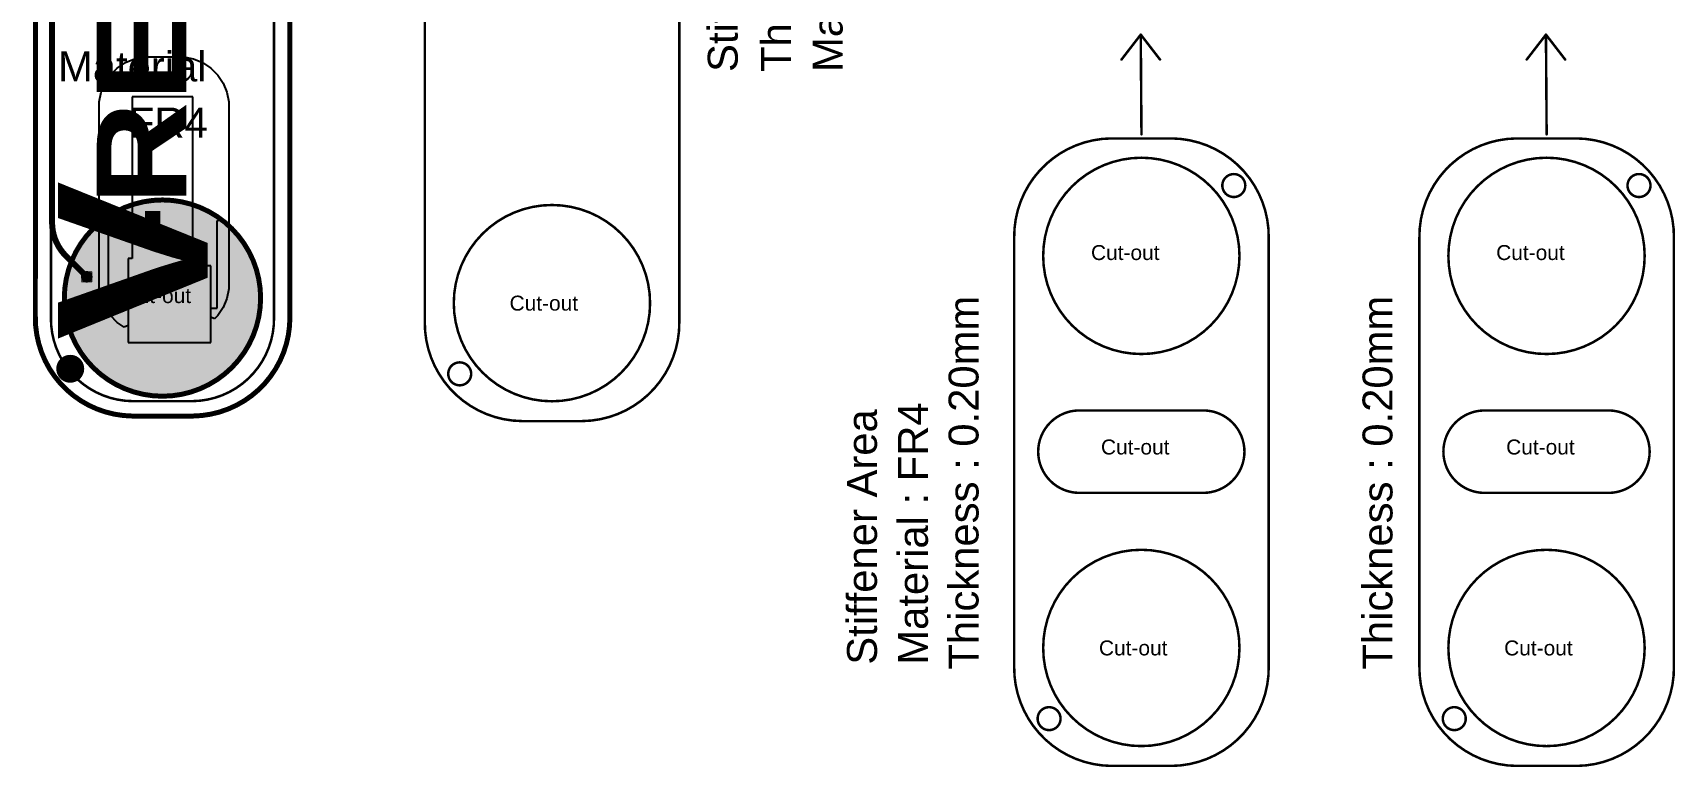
# Model space of a CAD drawing. Header units: inches. Extents: x 3 to 457, y -41 to 239.
# Drawn here: x 103.4 to 187.1, y -40.7 to -3.2 of the extents above; entities that cross this region are included whole.
import ezdxf

# ---------------------------------------------------------------- set-up
doc = ezdxf.new("R2010")
doc.units = ezdxf.units.IN
for name, color, linetype in [('Board Outline', 216, 'Continuous'), ('Bottom Layer', 5, 'Continuous'), ('Bottom Overlay', 54, 'Continuous'), ('Bottom Paste', 16, 'Continuous'), ('Bottom Solder', 6, 'Continuous'), ('Drill Drawing', 1, 'Continuous'), ('Fabrication', 76, 'Continuous'), ('Pad Holes', 156, 'Continuous'), ('Top Layer', 1, 'Continuous'), ('Top Overlay', 2, 'Continuous'), ('Top Solder', 216, 'Continuous'), ('Via Holes', 16, 'Continuous')]:
    doc.layers.add(name, color=color, linetype=linetype)
doc.styles.add('Arial', font='', dxfattribs={"height": 0.2})
doc.styles.add('Arial Black_Bold', font='', dxfattribs={"height": 0.2})
doc.styles.get('Arial').set_extended_font_data('Arial')
doc.styles.get('Arial Black_Bold').set_extended_font_data('Arial Black', bold=True)

# ---------------------------------------------------------------- blocks, each defined once
blk = doc.blocks.new('EMG_ELECTRODE_4_____B_237')
at = {"layer": 'Bottom Layer'}
h = blk.add_hatch(color=5, dxfattribs=at)
edge = h.paths.add_edge_path()
edge.add_arc((0, 19.974), 5, 0, 360)
h = blk.add_hatch(color=5, dxfattribs=at)
edge = h.paths.add_edge_path()
edge.add_arc((-3.15, 10), 2.1, 90, 270)
edge.add_line((-3.15, 7.9), (3.15, 7.9))
edge.add_arc((3.15, 10), 2.1, 270, 450)
edge.add_line((3.15, 12.1), (-3.15, 12.1))
h = blk.add_hatch(color=5, dxfattribs=at)
edge = h.paths.add_edge_path()
edge.add_arc((0, 0), 5, 0, 360)
h = blk.add_hatch(color=5, dxfattribs=at)
edge = h.paths.add_edge_path()
edge.add_arc((0, -20.026), 5, 0, 360)
at = {"layer": 'Bottom Paste'}
h = blk.add_hatch(color=16, dxfattribs=at)
edge = h.paths.add_edge_path()
edge.add_arc((0, 19.974), 5, 0, 360)
h = blk.add_hatch(color=16, dxfattribs=at)
edge = h.paths.add_edge_path()
edge.add_arc((-3.15, 10), 2.1, 90, 270)
edge.add_line((-3.15, 7.9), (3.15, 7.9))
edge.add_arc((3.15, 10), 2.1, 270, 450)
edge.add_line((3.15, 12.1), (-3.15, 12.1))
h = blk.add_hatch(color=16, dxfattribs=at)
edge = h.paths.add_edge_path()
edge.add_arc((0, 0), 5, 0, 360)
h = blk.add_hatch(color=16, dxfattribs=at)
edge = h.paths.add_edge_path()
edge.add_arc((0, -20.026), 5, 0, 360)
at = {"layer": 'Bottom Solder'}
h = blk.add_hatch(color=6, dxfattribs=at)
edge = h.paths.add_edge_path()
edge.add_arc((0, 19.974), 5.102, 0, 360)
h = blk.add_hatch(color=6, dxfattribs=at)
edge = h.paths.add_edge_path()
edge.add_arc((-3.15, 10), 2.202, 90, 270)
edge.add_line((-3.15, 7.798), (3.15, 7.798))
edge.add_arc((3.15, 10), 2.202, 270, 450)
edge.add_line((3.15, 12.202), (-3.15, 12.202))
h = blk.add_hatch(color=6, dxfattribs=at)
edge = h.paths.add_edge_path()
edge.add_arc((0, 0), 5.102, 0, 360)
h = blk.add_hatch(color=6, dxfattribs=at)
edge = h.paths.add_edge_path()
edge.add_arc((0, -20.026), 5.102, 0, 360)
at = {"layer": 'Bottom Overlay'}
for points in [[(-5.683, 20.953, 0.127, 0.127, -0.414214), (-1.531, 25.2, 0.127, 0.127, 0)], [(-1.531, 25.2, 0.127, 0.127, 0), (1.531, 25.2, 0.127, 0.127, 0)], [(1.531, 25.2, 0.127, 0.127, -0.414214), (5.683, 20.953, 0.127, 0.127, 0)], [(-5.683, -21.004, 0.127, 0.127, 0), (-5.683, 20.953, 0.127, 0.127, 0)], [(5.683, -21.004, 0.127, 0.127, 0), (5.683, 20.953, 0.127, 0.127, 0)], [(-1.531, -25.251, 0.127, 0.127, -0.414214), (-5.683, -21.004, 0.127, 0.127, 0)], [(5.683, -21.004, 0.127, 0.127, -0.414214), (1.531, -25.251, 0.127, 0.127, 0)], [(-1.531, -25.251, 0.127, 0.127, 0), (1.531, -25.251, 0.127, 0.127, 0)]]:
    blk.add_lwpolyline(points, format="xyseb", dxfattribs=at)
for points in [[(-1.562, 25.2, 0.0635, 0.0635, 1), (-1.499, 25.2, 0.0635, 0.0635, 1)], [(-1.562, 25.2, 0.0635, 0.0635, 1), (-1.499, 25.2, 0.0635, 0.0635, 1)], [(1.499, 25.2, 0.0635, 0.0635, 1), (1.562, 25.2, 0.0635, 0.0635, 1)], [(1.499, 25.2, 0.0635, 0.0635, 1), (1.562, 25.2, 0.0635, 0.0635, 1)], [(-5.715, 20.953, 0.0635, 0.0635, 1), (-5.652, 20.953, 0.0635, 0.0635, 1)], [(-5.715, 20.953, 0.0635, 0.0635, 1), (-5.652, 20.953, 0.0635, 0.0635, 1)], [(5.651, 20.953, 0.0635, 0.0635, 1), (5.715, 20.953, 0.0635, 0.0635, 1)], [(5.651, 20.953, 0.0635, 0.0635, 1), (5.715, 20.953, 0.0635, 0.0635, 1)], [(-5.715, -21.004, 0.0635, 0.0635, 1), (-5.652, -21.004, 0.0635, 0.0635, 1)], [(-5.715, -21.004, 0.0635, 0.0635, 1), (-5.652, -21.004, 0.0635, 0.0635, 1)], [(5.651, -21.004, 0.0635, 0.0635, 1), (5.715, -21.004, 0.0635, 0.0635, 1)], [(5.651, -21.004, 0.0635, 0.0635, 1), (5.715, -21.004, 0.0635, 0.0635, 1)], [(-1.562, -25.251, 0.0635, 0.0635, 1), (-1.499, -25.251, 0.0635, 0.0635, 1)], [(-1.563, -25.251, 0.0635, 0.0635, 1), (-1.499, -25.251, 0.0635, 0.0635, 1)], [(1.499, -25.251, 0.0635, 0.0635, 1), (1.562, -25.251, 0.0635, 0.0635, 1)], [(1.499, -25.251, 0.0635, 0.0635, 1), (1.562, -25.251, 0.0635, 0.0635, 1)]]:
    blk.add_lwpolyline(points, format="xyseb", close=True, dxfattribs=at)

msp = doc.modelspace()

# ---------------------------------------------------------------- hatches: boundary and pattern name
at = {"layer": 'Bottom Layer'}
h = msp.add_hatch(color=5, dxfattribs=at)
edge = h.paths.add_edge_path()
edge.add_arc((106.172, -15.672), 0.3, 0, 360)
at = {"layer": 'Bottom Solder'}
h = msp.add_hatch(color=6, dxfattribs=at)
edge = h.paths.add_edge_path()
edge.add_arc((105.33, -20.357), 0.102, 0, 360)
at = {"layer": 'Pad Holes'}
h = msp.add_hatch(color=7, dxfattribs=at)
edge = h.paths.add_edge_path()
edge.add_arc((105.33, -20.357), 0.5, 0, 360)
at = {"layer": 'Top Layer'}
h = msp.add_hatch(color=1, dxfattribs=at)
edge = h.paths.add_edge_path()
edge.add_arc((106.172, -15.672), 0.3, 0, 360)
at = {"layer": 'Top Solder'}
h = msp.add_hatch(color=216, dxfattribs=at)
edge = h.paths.add_edge_path()
edge.add_arc((105.33, -20.357), 0.102, 0, 360)
at = {"layer": 'Via Holes'}
h = msp.add_hatch(color=7, dxfattribs=at)
edge = h.paths.add_edge_path()
edge.add_arc((106.172, -15.672), 0.15, 0, 360)

# ---------------------------------------------------------------- linework, layer by layer
at = {"layer": 'Board Outline'}
for points in [[(103.552, -17.709, 0.127, 0.127, 0), (103.553, 24.173, 0.127, 0.127, 0)], [(116.519, 24.173, 0.127, 0.127, 0), (116.519, -17.709, 0.127, 0.127, 0)], [(108.496, -22.765, 0.127, 0.127, -0.414214), (103.552, -17.709, 0.127, 0.127, 0)], [(116.519, -17.709, 0.127, 0.127, -0.414214), (111.575, -22.765, 0.127, 0.127, 0)], [(108.496, -22.765, 0.127, 0.127, 0), (111.575, -22.765, 0.127, 0.127, 0)]]:
    msp.add_lwpolyline(points, format="xyseb", dxfattribs=at)
for points in [[(103.52, -17.709, 0.0635, 0.0635, 1), (103.584, -17.709, 0.0635, 0.0635, 1)], [(103.521, -17.709, 0.0635, 0.0635, 1), (103.584, -17.709, 0.0635, 0.0635, 1)], [(116.487, -17.709, 0.0635, 0.0635, 1), (116.55, -17.709, 0.0635, 0.0635, 1)], [(116.487, -17.709, 0.0635, 0.0635, 1), (116.55, -17.709, 0.0635, 0.0635, 1)], [(108.464, -22.765, 0.0635, 0.0635, 1), (108.528, -22.765, 0.0635, 0.0635, 1)], [(108.464, -22.765, 0.0635, 0.0635, 1), (108.528, -22.765, 0.0635, 0.0635, 1)], [(111.543, -22.765, 0.0635, 0.0635, 1), (111.607, -22.765, 0.0635, 0.0635, 1)], [(111.543, -22.765, 0.0635, 0.0635, 1), (111.607, -22.765, 0.0635, 0.0635, 1)]]:
    msp.add_lwpolyline(points, format="xyseb", close=True, dxfattribs=at)
at = {"layer": 'Drill Drawing'}
for points in [[(105.918, -15.418, 0.0508, 0.0508, 0), (106.426, -15.418, 0.0508, 0.0508, 0)], [(105.918, -15.926, 0.0508, 0.0508, 0), (105.918, -15.418, 0.0508, 0.0508, 0)], [(106.426, -15.926, 0.0508, 0.0508, 0), (106.426, -15.418, 0.0508, 0.0508, 0)], [(105.918, -15.926, 0.0508, 0.0508, 0), (106.426, -15.926, 0.0508, 0.0508, 0)]]:
    msp.add_lwpolyline(points, format="xyseb", dxfattribs=at)
for points in [[(105.905, -15.418, 0.0254, 0.0254, 1), (105.931, -15.418, 0.0254, 0.0254, 1)], [(105.905, -15.418, 0.0254, 0.0254, 1), (105.931, -15.418, 0.0254, 0.0254, 1)], [(106.413, -15.418, 0.0254, 0.0254, 1), (106.439, -15.418, 0.0254, 0.0254, 1)], [(106.413, -15.418, 0.0254, 0.0254, 1), (106.439, -15.418, 0.0254, 0.0254, 1)], [(105.905, -15.926, 0.0254, 0.0254, 1), (105.931, -15.926, 0.0254, 0.0254, 1)], [(105.905, -15.926, 0.0254, 0.0254, 1), (105.931, -15.926, 0.0254, 0.0254, 1)], [(106.413, -15.926, 0.0254, 0.0254, 1), (106.439, -15.926, 0.0254, 0.0254, 1)], [(106.413, -15.926, 0.0254, 0.0254, 1), (106.439, -15.926, 0.0254, 0.0254, 1)], [(105.584, -20.357, 0.0508, 0.0508, 1), (105.076, -20.357, 0.0508, 0.0508, 1)], [(105.064, -20.357, 0.0254, 0.0254, 1), (105.089, -20.357, 0.0254, 0.0254, 1)], [(105.572, -20.357, 0.0254, 0.0254, 1), (105.597, -20.357, 0.0254, 0.0254, 1)]]:
    msp.add_lwpolyline(points, format="xyseb", close=True, dxfattribs=at)
at = {"layer": 'Fabrication'}
for points in [[(103.552, -17.709, 0.254, 0.254, 0), (103.553, 24.173, 0.254, 0.254, 0)], [(116.519, 24.173, 0.254, 0.254, 0), (116.519, -17.709, 0.254, 0.254, 0)], [(123.393, -17.966, 0.127, 0.127, 0), (123.393, 23.915, 0.127, 0.127, 0)], [(136.36, 23.915, 0.127, 0.127, 0), (136.36, -17.966, 0.127, 0.127, 0)], [(158.888, -4.602, 0.127, 0.127, 0), (159.868, -3.332, 0.127, 0.127, 0)], [(159.868, -3.332, 0.127, 0.127, 0), (159.904, -8.412, 0.127, 0.127, 0)], [(159.868, -3.332, 0.127, 0.127, 0), (160.848, -4.602, 0.127, 0.127, 0)], [(179.531, -4.603, 0.127, 0.127, 0), (180.511, -3.333, 0.127, 0.127, 0)], [(180.511, -3.333, 0.127, 0.127, 0), (181.491, -4.603, 0.127, 0.127, 0)], [(180.511, -3.333, 0.127, 0.127, 0), (180.547, -8.413, 0.127, 0.127, 0)], [(153.42, -13.677, 0.127, 0.127, -0.414214), (158.364, -8.621, 0.127, 0.127, 0)], [(158.364, -8.621, 0.127, 0.127, 0), (161.443, -8.621, 0.127, 0.127, 0)], [(158.364, -8.621, 0.127, 0.127, 0), (161.443, -8.621, 0.127, 0.127, 0)], [(161.443, -8.621, 0.127, 0.127, -0.414214), (166.387, -13.677, 0.127, 0.127, 0)], [(174.063, -13.677, 0.127, 0.127, -0.414214), (179.007, -8.622, 0.127, 0.127, 0)], [(179.007, -8.622, 0.127, 0.127, 0), (182.086, -8.622, 0.127, 0.127, 0)], [(182.086, -8.622, 0.127, 0.127, -0.414214), (187.03, -13.677, 0.127, 0.127, 0)], [(153.42, -13.677, 0.127, 0.127, -0.244175), (155.498, -9.564, 0.127, 0.127, 0)], [(174.063, -13.677, 0.127, 0.127, -0.244175), (176.141, -9.564, 0.127, 0.127, 0)], [(153.42, -35.533, 0.127, 0.127, 0), (153.42, -13.677, 0.127, 0.127, 0)], [(166.387, -13.677, 0.127, 0.127, 0), (166.387, -35.533, 0.127, 0.127, 0)], [(174.063, -35.533, 0.127, 0.127, 0), (174.063, -13.677, 0.127, 0.127, 0)], [(187.03, -13.677, 0.127, 0.127, 0), (187.03, -35.533, 0.127, 0.127, 0)], [(108.496, -22.765, 0.254, 0.254, -0.414214), (103.552, -17.709, 0.254, 0.254, 0)], [(116.519, -17.709, 0.254, 0.254, -0.414214), (111.575, -22.765, 0.254, 0.254, 0)], [(128.337, -23.022, 0.127, 0.127, -0.414214), (123.393, -17.966, 0.127, 0.127, 0)], [(136.36, -17.966, 0.127, 0.127, -0.414214), (131.416, -23.022, 0.127, 0.127, 0)], [(155.258, -23.094, 0.127, 0.127, -0.198912), (156.743, -22.479, 0.127, 0.127, 0)], [(156.743, -22.479, 0.127, 0.127, 0), (163.051, -22.479, 0.127, 0.127, 0)], [(163.051, -22.479, 0.127, 0.127, -0.198912), (164.536, -23.094, 0.127, 0.127, 0)], [(175.901, -23.095, 0.127, 0.127, -0.198912), (177.386, -22.48, 0.127, 0.127, 0)], [(177.386, -22.48, 0.127, 0.127, 0), (183.694, -22.48, 0.127, 0.127, 0)], [(183.694, -22.48, 0.127, 0.127, -0.198912), (185.179, -23.095, 0.127, 0.127, 0)], [(108.496, -22.765, 0.254, 0.254, 0), (111.575, -22.765, 0.254, 0.254, 0)], [(128.337, -23.022, 0.127, 0.127, 0), (131.416, -23.022, 0.127, 0.127, 0)], [(154.643, -24.579, 0.127, 0.127, -0.198912), (155.258, -23.094, 0.127, 0.127, 0)], [(164.536, -23.094, 0.127, 0.127, -0.198912), (165.151, -24.579, 0.127, 0.127, 0)], [(175.286, -24.58, 0.127, 0.127, -0.198912), (175.901, -23.095, 0.127, 0.127, 0)], [(185.179, -23.095, 0.127, 0.127, -0.198912), (185.794, -24.58, 0.127, 0.127, 0)], [(155.258, -26.064, 0.127, 0.127, -0.198912), (154.643, -24.579, 0.127, 0.127, 0)], [(165.151, -24.579, 0.127, 0.127, -0.198912), (164.536, -26.064, 0.127, 0.127, 0)], [(175.901, -26.064, 0.127, 0.127, -0.198912), (175.286, -24.58, 0.127, 0.127, 0)], [(185.794, -24.58, 0.127, 0.127, -0.198912), (185.179, -26.064, 0.127, 0.127, 0)], [(156.743, -26.679, 0.127, 0.127, -0.198912), (155.258, -26.064, 0.127, 0.127, 0)], [(156.743, -26.679, 0.127, 0.127, 0), (163.051, -26.679, 0.127, 0.127, 0)], [(164.536, -26.064, 0.127, 0.127, -0.198912), (163.051, -26.679, 0.127, 0.127, 0)], [(177.386, -26.68, 0.127, 0.127, -0.198912), (175.901, -26.064, 0.127, 0.127, 0)], [(177.386, -26.68, 0.127, 0.127, 0), (183.694, -26.68, 0.127, 0.127, 0)], [(185.179, -26.064, 0.127, 0.127, -0.198912), (183.694, -26.68, 0.127, 0.127, 0)], [(158.364, -40.589, 0.127, 0.127, -0.414214), (153.42, -35.533, 0.127, 0.127, 0)], [(166.387, -35.533, 0.127, 0.127, -0.414214), (161.443, -40.589, 0.127, 0.127, 0)], [(179.007, -40.589, 0.127, 0.127, -0.414214), (174.063, -35.533, 0.127, 0.127, 0)], [(187.03, -35.533, 0.127, 0.127, -0.414214), (182.086, -40.589, 0.127, 0.127, 0)], [(158.364, -40.589, 0.127, 0.127, 0), (161.443, -40.589, 0.127, 0.127, 0)], [(179.007, -40.589, 0.127, 0.127, 0), (182.086, -40.589, 0.127, 0.127, 0)]]:
    msp.add_lwpolyline(points, format="xyseb", dxfattribs=at)
for points in [[(159.836, -3.332, 0.0635, 0.0635, 1), (159.899, -3.332, 0.0635, 0.0635, 1)], [(159.836, -3.332, 0.0635, 0.0635, 1), (159.899, -3.332, 0.0635, 0.0635, 1)], [(159.836, -3.332, 0.0635, 0.0635, 1), (159.899, -3.332, 0.0635, 0.0635, 1)], [(180.479, -3.333, 0.0635, 0.0635, 1), (180.542, -3.333, 0.0635, 0.0635, 1)], [(180.479, -3.333, 0.0635, 0.0635, 1), (180.542, -3.333, 0.0635, 0.0635, 1)], [(180.479, -3.333, 0.0635, 0.0635, 1), (180.542, -3.333, 0.0635, 0.0635, 1)], [(158.856, -4.602, 0.0635, 0.0635, 1), (158.919, -4.602, 0.0635, 0.0635, 1)], [(160.816, -4.602, 0.0635, 0.0635, 1), (160.88, -4.602, 0.0635, 0.0635, 1)], [(179.499, -4.603, 0.0635, 0.0635, 1), (179.562, -4.603, 0.0635, 0.0635, 1)], [(181.459, -4.603, 0.0635, 0.0635, 1), (181.522, -4.603, 0.0635, 0.0635, 1)], [(159.872, -8.412, 0.0635, 0.0635, 1), (159.935, -8.412, 0.0635, 0.0635, 1)], [(180.515, -8.413, 0.0635, 0.0635, 1), (180.578, -8.413, 0.0635, 0.0635, 1)], [(158.332, -8.621, 0.0635, 0.0635, 1), (158.395, -8.621, 0.0635, 0.0635, 1)], [(158.332, -8.621, 0.0635, 0.0635, 1), (158.395, -8.621, 0.0635, 0.0635, 1)], [(158.332, -8.621, 0.0635, 0.0635, 1), (158.395, -8.621, 0.0635, 0.0635, 1)], [(161.411, -8.621, 0.0635, 0.0635, 1), (161.475, -8.621, 0.0635, 0.0635, 1)], [(161.411, -8.621, 0.0635, 0.0635, 1), (161.475, -8.621, 0.0635, 0.0635, 1)], [(161.411, -8.621, 0.0635, 0.0635, 1), (161.475, -8.621, 0.0635, 0.0635, 1)], [(178.975, -8.622, 0.0635, 0.0635, 1), (179.038, -8.622, 0.0635, 0.0635, 1)], [(178.975, -8.622, 0.0635, 0.0635, 1), (179.038, -8.622, 0.0635, 0.0635, 1)], [(182.054, -8.622, 0.0635, 0.0635, 1), (182.118, -8.622, 0.0635, 0.0635, 1)], [(182.054, -8.622, 0.0635, 0.0635, 1), (182.118, -8.622, 0.0635, 0.0635, 1)], [(164.897, -14.605, 0.127, 0.127, 1), (154.897, -14.605, 0.127, 0.127, 1)], [(155.466, -9.564, 0.0635, 0.0635, 1), (155.53, -9.564, 0.0635, 0.0635, 1)], [(185.54, -14.605, 0.127, 0.127, 1), (175.54, -14.605, 0.127, 0.127, 1)], [(176.109, -9.564, 0.0635, 0.0635, 1), (176.173, -9.564, 0.0635, 0.0635, 1)], [(165.193, -11.022, 0.127, 0.127, 1), (164.024, -11.022, 0.127, 0.127, 1)], [(185.836, -11.022, 0.127, 0.127, 1), (184.667, -11.022, 0.127, 0.127, 1)], [(115.029, -16.755, 0.254, 0.254, 1), (105.029, -16.755, 0.254, 0.254, 1)], [(163.993, -11.022, 0.0635, 0.0635, 1), (164.056, -11.022, 0.0635, 0.0635, 1)], [(165.161, -11.022, 0.0635, 0.0635, 1), (165.225, -11.022, 0.0635, 0.0635, 1)], [(184.636, -11.022, 0.0635, 0.0635, 1), (184.699, -11.022, 0.0635, 0.0635, 1)], [(185.804, -11.022, 0.0635, 0.0635, 1), (185.868, -11.022, 0.0635, 0.0635, 1)], [(134.87, -17.013, 0.127, 0.127, 1), (124.87, -17.013, 0.127, 0.127, 1)], [(153.389, -13.677, 0.0635, 0.0635, 1), (153.452, -13.677, 0.0635, 0.0635, 1)], [(153.388, -13.677, 0.0635, 0.0635, 1), (153.452, -13.677, 0.0635, 0.0635, 1)], [(153.389, -13.677, 0.0635, 0.0635, 1), (153.452, -13.677, 0.0635, 0.0635, 1)], [(166.355, -13.677, 0.0635, 0.0635, 1), (166.418, -13.677, 0.0635, 0.0635, 1)], [(166.355, -13.677, 0.0635, 0.0635, 1), (166.418, -13.677, 0.0635, 0.0635, 1)], [(174.032, -13.677, 0.0635, 0.0635, 1), (174.095, -13.677, 0.0635, 0.0635, 1)], [(174.031, -13.677, 0.0635, 0.0635, 1), (174.095, -13.677, 0.0635, 0.0635, 1)], [(174.032, -13.677, 0.0635, 0.0635, 1), (174.095, -13.677, 0.0635, 0.0635, 1)], [(186.998, -13.677, 0.0635, 0.0635, 1), (187.061, -13.677, 0.0635, 0.0635, 1)], [(186.998, -13.677, 0.0635, 0.0635, 1), (187.061, -13.677, 0.0635, 0.0635, 1)], [(154.865, -14.605, 0.0635, 0.0635, 1), (154.929, -14.605, 0.0635, 0.0635, 1)], [(164.865, -14.605, 0.0635, 0.0635, 1), (164.929, -14.605, 0.0635, 0.0635, 1)], [(175.508, -14.605, 0.0635, 0.0635, 1), (175.572, -14.605, 0.0635, 0.0635, 1)], [(185.508, -14.605, 0.0635, 0.0635, 1), (185.572, -14.605, 0.0635, 0.0635, 1)], [(104.966, -16.755, 0.127, 0.127, 1), (105.093, -16.755, 0.127, 0.127, 1)], [(114.966, -16.755, 0.127, 0.127, 1), (115.093, -16.755, 0.127, 0.127, 1)], [(124.838, -17.013, 0.0635, 0.0635, 1), (124.902, -17.013, 0.0635, 0.0635, 1)], [(134.838, -17.013, 0.0635, 0.0635, 1), (134.902, -17.013, 0.0635, 0.0635, 1)], [(103.489, -17.709, 0.127, 0.127, 1), (103.616, -17.709, 0.127, 0.127, 1)], [(103.489, -17.709, 0.127, 0.127, 1), (103.616, -17.709, 0.127, 0.127, 1)], [(116.455, -17.709, 0.127, 0.127, 1), (116.582, -17.709, 0.127, 0.127, 1)], [(116.455, -17.709, 0.127, 0.127, 1), (116.582, -17.709, 0.127, 0.127, 1)], [(123.361, -17.966, 0.0635, 0.0635, 1), (123.425, -17.966, 0.0635, 0.0635, 1)], [(123.361, -17.966, 0.0635, 0.0635, 1), (123.425, -17.966, 0.0635, 0.0635, 1)], [(136.328, -17.966, 0.0635, 0.0635, 1), (136.391, -17.966, 0.0635, 0.0635, 1)], [(136.328, -17.966, 0.0635, 0.0635, 1), (136.391, -17.966, 0.0635, 0.0635, 1)], [(105.914, -20.357, 0.254, 0.254, 1), (104.746, -20.357, 0.254, 0.254, 1)], [(125.755, -20.615, 0.127, 0.127, 1), (124.587, -20.615, 0.127, 0.127, 1)], [(104.683, -20.357, 0.127, 0.127, 1), (104.81, -20.357, 0.127, 0.127, 1)], [(105.851, -20.357, 0.127, 0.127, 1), (105.978, -20.357, 0.127, 0.127, 1)], [(124.555, -20.615, 0.0635, 0.0635, 1), (124.619, -20.615, 0.0635, 0.0635, 1)], [(125.724, -20.615, 0.0635, 0.0635, 1), (125.787, -20.615, 0.0635, 0.0635, 1)], [(156.711, -22.479, 0.0635, 0.0635, 1), (156.775, -22.479, 0.0635, 0.0635, 1)], [(156.711, -22.479, 0.0635, 0.0635, 1), (156.775, -22.479, 0.0635, 0.0635, 1)], [(163.019, -22.479, 0.0635, 0.0635, 1), (163.083, -22.479, 0.0635, 0.0635, 1)], [(163.019, -22.479, 0.0635, 0.0635, 1), (163.083, -22.479, 0.0635, 0.0635, 1)], [(177.354, -22.48, 0.0635, 0.0635, 1), (177.418, -22.48, 0.0635, 0.0635, 1)], [(177.354, -22.48, 0.0635, 0.0635, 1), (177.418, -22.48, 0.0635, 0.0635, 1)], [(183.662, -22.48, 0.0635, 0.0635, 1), (183.726, -22.48, 0.0635, 0.0635, 1)], [(183.662, -22.48, 0.0635, 0.0635, 1), (183.726, -22.48, 0.0635, 0.0635, 1)], [(108.432, -22.765, 0.127, 0.127, 1), (108.559, -22.765, 0.127, 0.127, 1)], [(108.432, -22.765, 0.127, 0.127, 1), (108.559, -22.765, 0.127, 0.127, 1)], [(111.512, -22.765, 0.127, 0.127, 1), (111.639, -22.765, 0.127, 0.127, 1)], [(111.512, -22.765, 0.127, 0.127, 1), (111.639, -22.765, 0.127, 0.127, 1)], [(128.305, -23.022, 0.0635, 0.0635, 1), (128.368, -23.022, 0.0635, 0.0635, 1)], [(128.305, -23.022, 0.0635, 0.0635, 1), (128.368, -23.022, 0.0635, 0.0635, 1)], [(131.384, -23.022, 0.0635, 0.0635, 1), (131.448, -23.022, 0.0635, 0.0635, 1)], [(131.384, -23.022, 0.0635, 0.0635, 1), (131.448, -23.022, 0.0635, 0.0635, 1)], [(155.227, -23.094, 0.0635, 0.0635, 1), (155.29, -23.094, 0.0635, 0.0635, 1)], [(155.227, -23.094, 0.0635, 0.0635, 1), (155.29, -23.094, 0.0635, 0.0635, 1)], [(164.504, -23.094, 0.0635, 0.0635, 1), (164.568, -23.094, 0.0635, 0.0635, 1)], [(164.504, -23.094, 0.0635, 0.0635, 1), (164.568, -23.094, 0.0635, 0.0635, 1)], [(175.869, -23.095, 0.0635, 0.0635, 1), (175.933, -23.095, 0.0635, 0.0635, 1)], [(175.869, -23.095, 0.0635, 0.0635, 1), (175.933, -23.095, 0.0635, 0.0635, 1)], [(185.147, -23.095, 0.0635, 0.0635, 1), (185.211, -23.095, 0.0635, 0.0635, 1)], [(185.147, -23.095, 0.0635, 0.0635, 1), (185.211, -23.095, 0.0635, 0.0635, 1)], [(154.611, -24.579, 0.0635, 0.0635, 1), (154.675, -24.579, 0.0635, 0.0635, 1)], [(154.611, -24.579, 0.0635, 0.0635, 1), (154.675, -24.579, 0.0635, 0.0635, 1)], [(165.119, -24.579, 0.0635, 0.0635, 1), (165.183, -24.579, 0.0635, 0.0635, 1)], [(165.119, -24.579, 0.0635, 0.0635, 1), (165.183, -24.579, 0.0635, 0.0635, 1)], [(175.254, -24.58, 0.0635, 0.0635, 1), (175.318, -24.58, 0.0635, 0.0635, 1)], [(175.254, -24.58, 0.0635, 0.0635, 1), (175.318, -24.58, 0.0635, 0.0635, 1)], [(185.762, -24.58, 0.0635, 0.0635, 1), (185.826, -24.58, 0.0635, 0.0635, 1)], [(185.762, -24.58, 0.0635, 0.0635, 1), (185.826, -24.58, 0.0635, 0.0635, 1)], [(155.227, -26.064, 0.0635, 0.0635, 1), (155.29, -26.064, 0.0635, 0.0635, 1)], [(155.227, -26.064, 0.0635, 0.0635, 1), (155.29, -26.064, 0.0635, 0.0635, 1)], [(156.711, -26.679, 0.0635, 0.0635, 1), (156.775, -26.679, 0.0635, 0.0635, 1)], [(156.711, -26.679, 0.0635, 0.0635, 1), (156.775, -26.679, 0.0635, 0.0635, 1)], [(163.019, -26.679, 0.0635, 0.0635, 1), (163.083, -26.679, 0.0635, 0.0635, 1)], [(163.019, -26.679, 0.0635, 0.0635, 1), (163.083, -26.679, 0.0635, 0.0635, 1)], [(164.504, -26.064, 0.0635, 0.0635, 1), (164.568, -26.064, 0.0635, 0.0635, 1)], [(164.504, -26.064, 0.0635, 0.0635, 1), (164.568, -26.064, 0.0635, 0.0635, 1)], [(175.869, -26.064, 0.0635, 0.0635, 1), (175.933, -26.064, 0.0635, 0.0635, 1)], [(175.869, -26.064, 0.0635, 0.0635, 1), (175.933, -26.064, 0.0635, 0.0635, 1)], [(177.354, -26.68, 0.0635, 0.0635, 1), (177.418, -26.68, 0.0635, 0.0635, 1)], [(177.354, -26.68, 0.0635, 0.0635, 1), (177.418, -26.68, 0.0635, 0.0635, 1)], [(183.662, -26.68, 0.0635, 0.0635, 1), (183.726, -26.68, 0.0635, 0.0635, 1)], [(183.662, -26.68, 0.0635, 0.0635, 1), (183.726, -26.68, 0.0635, 0.0635, 1)], [(185.147, -26.064, 0.0635, 0.0635, 1), (185.211, -26.064, 0.0635, 0.0635, 1)], [(185.147, -26.064, 0.0635, 0.0635, 1), (185.211, -26.064, 0.0635, 0.0635, 1)], [(164.897, -34.579, 0.127, 0.127, 1), (154.897, -34.579, 0.127, 0.127, 1)], [(185.54, -34.58, 0.127, 0.127, 1), (175.54, -34.58, 0.127, 0.127, 1)], [(154.865, -34.579, 0.0635, 0.0635, 1), (154.929, -34.579, 0.0635, 0.0635, 1)], [(164.865, -34.579, 0.0635, 0.0635, 1), (164.929, -34.579, 0.0635, 0.0635, 1)], [(175.508, -34.58, 0.0635, 0.0635, 1), (175.572, -34.58, 0.0635, 0.0635, 1)], [(185.508, -34.58, 0.0635, 0.0635, 1), (185.572, -34.58, 0.0635, 0.0635, 1)], [(153.389, -35.533, 0.0635, 0.0635, 1), (153.452, -35.533, 0.0635, 0.0635, 1)], [(153.389, -35.533, 0.0635, 0.0635, 1), (153.452, -35.533, 0.0635, 0.0635, 1)], [(166.355, -35.533, 0.0635, 0.0635, 1), (166.418, -35.533, 0.0635, 0.0635, 1)], [(166.355, -35.533, 0.0635, 0.0635, 1), (166.418, -35.533, 0.0635, 0.0635, 1)], [(174.031, -35.533, 0.0635, 0.0635, 1), (174.095, -35.533, 0.0635, 0.0635, 1)], [(174.031, -35.533, 0.0635, 0.0635, 1), (174.095, -35.533, 0.0635, 0.0635, 1)], [(186.998, -35.533, 0.0635, 0.0635, 1), (187.061, -35.533, 0.0635, 0.0635, 1)], [(186.998, -35.533, 0.0635, 0.0635, 1), (187.061, -35.533, 0.0635, 0.0635, 1)], [(155.782, -38.181, 0.127, 0.127, 1), (154.614, -38.181, 0.127, 0.127, 1)], [(176.425, -38.181, 0.127, 0.127, 1), (175.257, -38.181, 0.127, 0.127, 1)], [(154.582, -38.181, 0.0635, 0.0635, 1), (154.646, -38.181, 0.0635, 0.0635, 1)], [(155.751, -38.181, 0.0635, 0.0635, 1), (155.814, -38.181, 0.0635, 0.0635, 1)], [(175.225, -38.181, 0.0635, 0.0635, 1), (175.289, -38.181, 0.0635, 0.0635, 1)], [(176.394, -38.181, 0.0635, 0.0635, 1), (176.457, -38.181, 0.0635, 0.0635, 1)], [(158.332, -40.589, 0.0635, 0.0635, 1), (158.396, -40.589, 0.0635, 0.0635, 1)], [(158.332, -40.589, 0.0635, 0.0635, 1), (158.396, -40.589, 0.0635, 0.0635, 1)], [(161.411, -40.589, 0.0635, 0.0635, 1), (161.475, -40.589, 0.0635, 0.0635, 1)], [(161.411, -40.589, 0.0635, 0.0635, 1), (161.475, -40.589, 0.0635, 0.0635, 1)], [(178.975, -40.589, 0.0635, 0.0635, 1), (179.038, -40.589, 0.0635, 0.0635, 1)], [(178.975, -40.589, 0.0635, 0.0635, 1), (179.038, -40.589, 0.0635, 0.0635, 1)], [(182.054, -40.589, 0.0635, 0.0635, 1), (182.118, -40.589, 0.0635, 0.0635, 1)], [(182.054, -40.589, 0.0635, 0.0635, 1), (182.118, -40.589, 0.0635, 0.0635, 1)]]:
    msp.add_lwpolyline(points, format="xyseb", close=True, dxfattribs=at)
at = {"layer": 'Top Layer'}
for points in [[(104.405, -12.904, 0.305, 0.305, 0), (104.405, -0.182, 0.305, 0.305, 0)], [(105.113, -14.613, 0.305, 0.305, -0.198913), (104.405, -12.904, 0.305, 0.305, 0)], [(105.113, -14.613, 0.305, 0.305, 0), (106.172, -15.672, 0.305, 0.305, 0)]]:
    msp.add_lwpolyline(points, format="xyseb", dxfattribs=at)
for points in [[(104.329, -12.904, 0.152, 0.152, 1), (104.482, -12.904, 0.152, 0.152, 1)], [(104.329, -12.904, 0.152, 0.152, 1), (104.482, -12.904, 0.152, 0.152, 1)], [(105.037, -14.613, 0.152, 0.152, 1), (105.19, -14.613, 0.152, 0.152, 1)], [(105.037, -14.613, 0.152, 0.152, 1), (105.19, -14.613, 0.152, 0.152, 1)], [(106.096, -15.672, 0.152, 0.152, 1), (106.248, -15.672, 0.152, 0.152, 1)]]:
    msp.add_lwpolyline(points, format="xyseb", close=True, dxfattribs=at)
at = {"layer": 'Top Overlay'}
for p, q in [((107.728, -5.039), (108.144, -4.761)), ((108.144, -4.761), (108.606, -4.569)), ((108.606, -4.569), (109.097, -4.472)), ((109.097, -4.472), (111.121, -4.472)), ((111.121, -4.472), (111.612, -4.569)), ((111.612, -4.569), (112.074, -4.761)), ((112.074, -4.761), (112.49, -5.039)), ((106.905, -6.271), (107.096, -5.809)), ((107.096, -5.809), (107.374, -5.393)), ((107.374, -5.393), (107.728, -5.039)), ((112.49, -5.039), (112.844, -5.393)), ((112.844, -5.393), (113.122, -5.809)), ((113.122, -5.809), (113.313, -6.271)), ((106.807, -6.762), (106.905, -6.271)), ((108.491, -6.509), (108.491, -14.744)), ((111.571, -6.509), (108.491, -6.509)), ((111.571, -6.509), (108.491, -6.509)), ((108.491, -6.509), (108.491, -14.744)), ((111.571, -15.105), (111.571, -6.509)), ((111.571, -15.105), (111.571, -6.509)), ((113.313, -6.271), (113.411, -6.762)), ((106.807, -7.012), (106.807, -6.762)), ((106.807, -16.029), (106.807, -7.012)), ((113.411, -6.762), (113.411, -7.012)), ((113.411, -7.012), (113.411, -16.029)), ((106.123, -13.633), (106.536, -13.177)), ((106.536, -13.177), (107.001, -12.776)), ((107.001, -12.776), (107.053, -12.741)), ((107.053, -12.741), (107.257, -12.85)), ((107.257, -12.85), (107.257, -17.272)), ((112.815, -12.821), (112.994, -12.725)), ((112.82, -17.272), (112.815, -12.821)), ((112.994, -12.725), (113.07, -12.776)), ((113.07, -12.776), (113.535, -13.177)), ((113.535, -13.177), (113.948, -13.633)), ((105.479, -14.677), (105.769, -14.135)), ((105.769, -14.135), (106.123, -13.633)), ((113.948, -13.633), (114.302, -14.135)), ((114.302, -14.135), (114.592, -14.677)), ((105.258, -15.251), (105.479, -14.677)), ((108.491, -14.744), (108.287, -14.744)), ((108.287, -14.744), (108.287, -19.022)), ((108.491, -14.744), (108.287, -14.744)), ((108.287, -14.744), (108.287, -18.157)), ((114.592, -14.677), (114.813, -15.251)), ((105.034, -16.457), (105.109, -15.847)), ((105.109, -15.847), (105.258, -15.251)), ((112.493, -15.105), (111.571, -15.105)), ((112.493, -15.105), (111.571, -15.105)), ((112.493, -19.022), (112.493, -15.105)), ((112.493, -17.733), (112.493, -15.105)), ((114.813, -15.251), (114.962, -15.847)), ((114.962, -15.847), (115.037, -16.457)), ((105.034, -17.092), (105.034, -16.457)), ((106.807, -16.279), (106.807, -16.029)), ((106.905, -16.77), (106.807, -16.279)), ((113.411, -16.279), (113.313, -16.77)), ((113.411, -16.029), (113.411, -16.279)), ((115.037, -16.457), (115.037, -17.092)), ((105.119, -17.742), (105.034, -17.092)), ((107.096, -17.232), (106.905, -16.77)), ((107.374, -17.648), (107.096, -17.232)), ((107.257, -17.272), (108.287, -17.272)), ((108.287, -17.272), (108.287, -19.022)), ((112.493, -19.022), (112.493, -17.272)), ((112.493, -17.272), (112.82, -17.272)), ((113.122, -17.232), (112.844, -17.648)), ((113.313, -16.77), (113.122, -17.232)), ((115.037, -17.092), (114.952, -17.742)), ((105.289, -18.375), (105.119, -17.742)), ((105.54, -18.981), (105.289, -18.375)), ((107.728, -18.002), (107.374, -17.648)), ((108.084, -18.24), (107.728, -18.002)), ((108.287, -18.157), (108.084, -18.24)), ((112.681, -17.811), (112.493, -17.733)), ((112.844, -17.648), (112.681, -17.811)), ((114.782, -18.375), (114.531, -18.981)), ((114.952, -17.742), (114.782, -18.375)), ((105.868, -19.549), (105.54, -18.981)), ((108.287, -19.022), (112.493, -19.022)), ((108.287, -19.022), (112.493, -19.022)), ((114.531, -18.981), (114.203, -19.549)), ((106.267, -20.069), (105.868, -19.549)), ((106.73, -20.533), (106.267, -20.069)), ((113.804, -20.069), (113.34, -20.533)), ((114.203, -19.549), (113.804, -20.069)), ((107.251, -20.932), (106.73, -20.533)), ((113.34, -20.533), (112.82, -20.932)), ((107.818, -21.26), (107.251, -20.932)), ((108.424, -21.511), (107.818, -21.26)), ((109.058, -21.68), (108.424, -21.511)), ((109.708, -21.766), (109.058, -21.68)), ((111.013, -21.68), (110.363, -21.766)), ((111.647, -21.511), (111.013, -21.68)), ((112.252, -21.26), (111.647, -21.511)), ((112.82, -20.932), (112.252, -21.26)), ((110.363, -21.766), (109.708, -21.766))]:
    msp.add_line(p, q, dxfattribs=at)

# ---------------------------------------------------------------- block references
msp.add_blockref('EMG_ELECTRODE_4_____B_237', (110.029, 3.245))

# ---------------------------------------------------------------- texts
at = {"layer": 'Fabrication', "style": 'Arial'}
for s, rotation, p in [('Thickness : 0.20mm', 90, (142.053, -5.234)), ('Stiffener Area', 90, (139.335, -5.234)), ('Material : FR4', 90, (144.679, -5.234)), ('Material', 360, (104.707, -5.717)), ('FR4', 360, (108.314, -8.577)), ('Thickness : 0.20mm', 90, (151.603, -35.683)), ('Thickness : 0.20mm', 90, (172.691, -35.683)), ('Stiffener Area', 90, (146.429, -35.434)), ('Material : FR4', 90, (149.025, -35.434))]:
    msp.add_text(s, height=1.524, rotation=rotation, dxfattribs=at).set_placement(p)
for p in [(157.333, -14.817), (177.976, -14.817), (107.997, -17.009), (127.711, -17.394), (157.841, -24.723), (178.484, -24.723), (157.738, -34.96), (178.381, -34.961)]:
    msp.add_text('Cut-out', height=0.762, dxfattribs=at).set_placement(p)
at = {"layer": 'Top Overlay', "style": 'Arial Black_Bold'}
for s, height, p in [('-REF', 4.572, (111.252, -14.463)), ('V', 7.62, (112.325, -18.904))]:
    msp.add_text(s, height=height, rotation=90, dxfattribs=at).set_placement(p)

doc.saveas('drawing.dxf')
